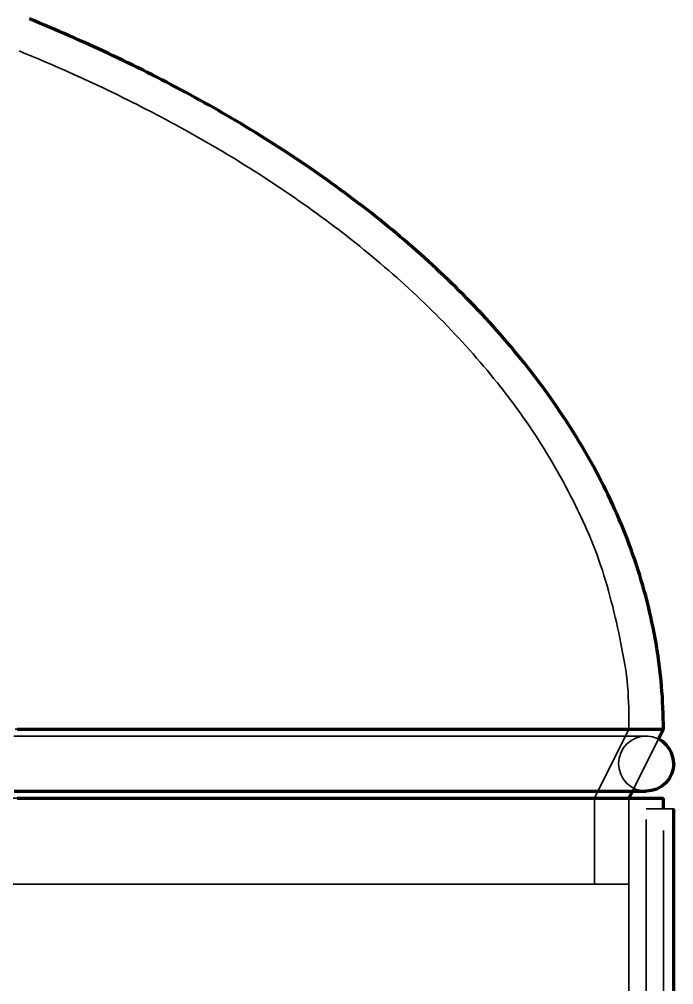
# Model space of a CAD drawing. Header units: millimetres. Extents: x 0 to 2208, y 0 to 420.
# Drawn here: x 197.26 to 203.34, y 202.58 to 211.55 of the extents above; entities that cross this region are included whole.
import ezdxf

# ---------------------------------------------------------------- set-up
doc = ezdxf.new("R2010")
doc.units = ezdxf.units.MM
doc.linetypes.add('IRAM-E-TRAZOS', pattern=[5, 4, -1])
doc.layers.add('01-VISIBLE', color=7, linetype='CONTINUOUS', lineweight=70)
doc.layers.add('02-OCULTA', color=4, linetype='IRAM-E-TRAZOS', lineweight=35)

msp = doc.modelspace()

# ---------------------------------------------------------------- linework, layer by layer
at = {"layer": '01-VISIBLE'}
for p, q in [((203.2004, 204.8649), (203.2459, 204.9559)), ((202.9259, 204.3159), (202.9579, 204.3799)), ((203.2459, 204.2159), (203.2459, 204.3159)), ((203.3419, 173.4263), (203.3419, 204.2159))]:
    msp.add_line(p, q, dxfattribs=at)
for points in [[(203.2459, 204.9559), (203.2458, 205.006), (203.245, 205.0561), (203.2437, 205.1062), (203.2419, 205.1563), (203.2395, 205.2064), (203.2366, 205.2564), (203.2331, 205.3064), (203.2291, 205.3563), (203.2245, 205.4062), (203.2195, 205.4561), (203.2139, 205.5059), (203.2077, 205.5556), (203.2011, 205.6053), (203.1939, 205.6549), (203.1862, 205.7044), (203.178, 205.7538), (203.1693, 205.8032), (203.1601, 205.8524), (203.1504, 205.9016), (203.1402, 205.9506), (203.1294, 205.9996), (203.1182, 206.0484), (203.1065, 206.0971), (203.0943, 206.1457), (203.0816, 206.1942), (203.0685, 206.2426), (203.0549, 206.2908), (203.0408, 206.3389), (203.0262, 206.3868), (203.0111, 206.4346), (202.9956, 206.4823), (202.9797, 206.5298), (202.9633, 206.5771), (202.9464, 206.6243), (202.9291, 206.6713), (202.9114, 206.7182), (202.8932, 206.7649), (202.8746, 206.8114), (202.8556, 206.8578), (202.8361, 206.9039), (202.8162, 206.9499), (202.7959, 206.9957), (202.7752, 207.0414), (202.7541, 207.0868), (202.7326, 207.1321), (202.7107, 207.1771), (202.6884, 207.222), (202.6657, 207.2667), (202.6427, 207.3112), (202.6192, 207.3555), (202.5954, 207.3995), (202.5712, 207.4434), (202.5466, 207.4871), (202.5217, 207.5306), (202.4965, 207.5739), (202.4708, 207.6169), (202.4449, 207.6598), (202.4186, 207.7024), (202.3919, 207.7449), (202.365, 207.7871), (202.3377, 207.8291), (202.31, 207.8709), (202.2821, 207.9125), (202.2539, 207.9539), (202.2253, 207.9951), (202.1965, 208.0361), (202.1673, 208.0768), (202.1379, 208.1174), (202.1082, 208.1577), (202.0781, 208.1978), (202.0479, 208.2378), (202.0173, 208.2775), (201.9865, 208.317), (201.9554, 208.3563), (201.924, 208.3953), (201.8923, 208.4342), (201.8604, 208.4728), (201.8282, 208.5112), (201.7958, 208.5494), (201.7631, 208.5874), (201.7302, 208.6252), (201.697, 208.6627), (201.6636, 208.7001), (201.63, 208.7372), (201.5961, 208.7742), (201.562, 208.8109), (201.5277, 208.8474), (201.4932, 208.8837), (201.4584, 208.9198), (201.4234, 208.9557), (201.3883, 208.9914), (201.3529, 209.0268), (201.3173, 209.0621), (201.2815, 209.0972), (201.2455, 209.132), (201.2093, 209.1667), (201.1729, 209.2011), (201.1363, 209.2354), (201.0995, 209.2694), (201.0626, 209.3032), (201.0254, 209.3369), (200.9881, 209.3703), (200.9506, 209.4035), (200.9129, 209.4366), (200.8751, 209.4694), (200.837, 209.502), (200.7988, 209.5345), (200.7605, 209.5667), (200.722, 209.5987), (200.6833, 209.6306), (200.6444, 209.6622), (200.6054, 209.6937), (200.5663, 209.725), (200.5269, 209.756), (200.4875, 209.7869), (200.4479, 209.8176), (200.4081, 209.8481), (200.3682, 209.8784), (200.3282, 209.9085), (200.288, 209.9385), (200.2477, 209.9682), (200.2072, 209.9978), (200.1666, 210.0272), (200.1259, 210.0563), (200.085, 210.0854), (200.044, 210.1142), (200.0029, 210.1428), (199.9617, 210.1713), (199.9203, 210.1996), (199.8788, 210.2277), (199.8372, 210.2556), (199.7955, 210.2833), (199.7536, 210.3109), (199.7117, 210.3383), (199.6696, 210.3655), (199.6274, 210.3925), (199.5851, 210.4194), (199.5427, 210.4461), (199.5002, 210.4726), (199.4576, 210.499), (199.4148, 210.5251), (199.372, 210.5511), (199.3291, 210.577), (199.286, 210.6026), (199.2429, 210.6281), (199.1997, 210.6535), (199.1563, 210.6786), (199.1129, 210.7036), (199.0694, 210.7285), (199.0258, 210.7531), (198.9821, 210.7776), (198.9383, 210.802), (198.8944, 210.8262), (198.8504, 210.8502), (198.8063, 210.874), (198.7622, 210.8977), (198.7179, 210.9213), (198.6736, 210.9446), (198.6292, 210.9678), (198.5847, 210.9909), (198.5402, 211.0138), (198.4955, 211.0366), (198.4508, 211.0591), (198.406, 211.0816), (198.3611, 211.1039), (198.3161, 211.126), (198.2711, 211.148), (198.226, 211.1698), (198.1808, 211.1914), (198.1355, 211.213), (198.0902, 211.2343), (198.0448, 211.2555), (197.9994, 211.2766), (197.9538, 211.2975), (197.9082, 211.3183), (197.8626, 211.3389), (197.8168, 211.3594), (197.771, 211.3797), (197.7251, 211.3999), (197.6792, 211.4199), (197.6332, 211.4398), (197.5872, 211.4595), (197.541, 211.4791), (197.4949, 211.4986), (197.4486, 211.5179), (197.4023, 211.5371), (197.356, 211.5561)], [(197.2435, 204.9559), (197.2936, 204.9559), (197.3436, 204.9559), (197.3936, 204.9559), (197.4436, 204.9559), (197.4936, 204.9559), (197.5437, 204.9559), (197.5937, 204.9559), (197.6437, 204.9559), (197.6937, 204.9559), (197.7437, 204.9559), (197.7938, 204.9559), (197.8438, 204.9559), (197.8938, 204.9559), (197.9438, 204.9559), (197.9938, 204.9559), (198.0439, 204.9559), (198.0939, 204.9559), (198.1439, 204.9559), (198.1939, 204.9559), (198.2439, 204.9559), (198.294, 204.9559), (198.344, 204.9559), (198.394, 204.9559), (198.444, 204.9559), (198.494, 204.9559), (198.5441, 204.9559), (198.5941, 204.9559), (198.6441, 204.9559), (198.6941, 204.9559), (198.7441, 204.9559), (198.7942, 204.9559), (198.8442, 204.9559), (198.8942, 204.9559), (198.9442, 204.9559), (198.9942, 204.9559), (199.0443, 204.9559), (199.0943, 204.9559), (199.1443, 204.9559), (199.1943, 204.9559), (199.2443, 204.9559), (199.2944, 204.9559), (199.3444, 204.9559), (199.3944, 204.9559), (199.4444, 204.9559), (199.4944, 204.9559), (199.5445, 204.9559), (199.5945, 204.9559), (199.6445, 204.9559), (199.6945, 204.9559), (199.7445, 204.9559), (199.7946, 204.9559), (199.8446, 204.9559), (199.8946, 204.9559), (199.9446, 204.9559), (199.9946, 204.9559), (200.0447, 204.9559), (200.0947, 204.9559), (200.1447, 204.9559), (200.1947, 204.9559), (200.2447, 204.9559), (200.2948, 204.9559), (200.3448, 204.9559), (200.3948, 204.9559), (200.4448, 204.9559), (200.4948, 204.9559), (200.5449, 204.9559), (200.5949, 204.9559), (200.6449, 204.9559), (200.6949, 204.9559), (200.7449, 204.9559), (200.795, 204.9559), (200.845, 204.9559), (200.895, 204.9559), (200.945, 204.9559), (200.995, 204.9559), (201.0451, 204.9559), (201.0951, 204.9559), (201.1451, 204.9559), (201.1951, 204.9559), (201.2451, 204.9559), (201.2952, 204.9559), (201.3452, 204.9559), (201.3952, 204.9559), (201.4452, 204.9559), (201.4952, 204.9559), (201.5453, 204.9559), (201.5953, 204.9559), (201.6453, 204.9559), (201.6953, 204.9559), (201.7453, 204.9559), (201.7954, 204.9559), (201.8454, 204.9559), (201.8954, 204.9559), (201.9454, 204.9559), (201.9954, 204.9559), (202.0455, 204.9559), (202.0955, 204.9559), (202.1455, 204.9559), (202.1955, 204.9559), (202.2455, 204.9559), (202.2956, 204.9559), (202.3456, 204.9559), (202.3956, 204.9559), (202.4456, 204.9559), (202.4956, 204.9559), (202.5457, 204.9559), (202.5957, 204.9559), (202.6457, 204.9559), (202.6957, 204.9559), (202.7457, 204.9559), (202.7958, 204.9559), (202.8458, 204.9559), (202.8958, 204.9559), (202.9458, 204.9559), (202.9958, 204.9559), (203.0459, 204.9559), (203.0959, 204.9559), (203.1459, 204.9559), (203.1959, 204.9559), (203.2459, 204.9559)], [(203.3419, 204.6359), (203.3376, 204.6829), (203.3247, 204.7283), (203.3037, 204.7705), (203.2753, 204.8082), (203.2405, 204.84), (203.2004, 204.8649)], [(203.3419, 204.6359), (203.337, 204.586), (203.3225, 204.538), (203.2988, 204.4937), (203.267, 204.4549), (203.2282, 204.4231), (203.1839, 204.3994), (203.1359, 204.3849), (203.0859, 204.3799)], [(197.2146, 204.3799), (197.2648, 204.3799), (197.315, 204.3799), (197.3652, 204.3799), (197.4154, 204.3799), (197.4655, 204.3799), (197.5157, 204.3799), (197.5659, 204.3799), (197.6161, 204.3799), (197.6663, 204.3799), (197.7164, 204.3799), (197.7666, 204.3799), (197.8168, 204.3799), (197.867, 204.3799), (197.9172, 204.3799), (197.9674, 204.3799), (198.0175, 204.3799), (198.0677, 204.3799), (198.1179, 204.3799), (198.1681, 204.3799), (198.2183, 204.3799), (198.2684, 204.3799), (198.3186, 204.3799), (198.3688, 204.3799), (198.419, 204.3799), (198.4692, 204.3799), (198.5194, 204.3799), (198.5695, 204.3799), (198.6197, 204.3799), (198.6699, 204.3799), (198.7201, 204.3799), (198.7703, 204.3799), (198.8205, 204.3799), (198.8706, 204.3799), (198.9208, 204.3799), (198.971, 204.3799), (199.0212, 204.3799), (199.0714, 204.3799), (199.1215, 204.3799), (199.1717, 204.3799), (199.2219, 204.3799), (199.2721, 204.3799), (199.3223, 204.3799), (199.3725, 204.3799), (199.4226, 204.3799), (199.4728, 204.3799), (199.523, 204.3799), (199.5732, 204.3799), (199.6234, 204.3799), (199.6735, 204.3799), (199.7237, 204.3799), (199.7739, 204.3799), (199.8241, 204.3799), (199.8743, 204.3799), (199.9245, 204.3799), (199.9746, 204.3799), (200.0248, 204.3799), (200.075, 204.3799), (200.1252, 204.3799), (200.1754, 204.3799), (200.2256, 204.3799), (200.2757, 204.3799), (200.3259, 204.3799), (200.3761, 204.3799), (200.4263, 204.3799), (200.4765, 204.3799), (200.5266, 204.3799), (200.5768, 204.3799), (200.627, 204.3799), (200.6772, 204.3799), (200.7274, 204.3799), (200.7776, 204.3799), (200.8277, 204.3799), (200.8779, 204.3799), (200.9281, 204.3799), (200.9783, 204.3799), (201.0285, 204.3799), (201.0787, 204.3799), (201.1288, 204.3799), (201.179, 204.3799), (201.2292, 204.3799), (201.2794, 204.3799), (201.3296, 204.3799), (201.3797, 204.3799), (201.4299, 204.3799), (201.4801, 204.3799), (201.5303, 204.3799), (201.5805, 204.3799), (201.6307, 204.3799), (201.6808, 204.3799), (201.731, 204.3799), (201.7812, 204.3799), (201.8314, 204.3799), (201.8816, 204.3799), (201.9317, 204.3799), (201.9819, 204.3799), (202.0321, 204.3799), (202.0823, 204.3799), (202.1325, 204.3799), (202.1827, 204.3799), (202.2328, 204.3799), (202.283, 204.3799), (202.3332, 204.3799), (202.3834, 204.3799), (202.4336, 204.3799), (202.4838, 204.3799), (202.5339, 204.3799), (202.5841, 204.3799), (202.6343, 204.3799), (202.6845, 204.3799), (202.7347, 204.3799), (202.7848, 204.3799), (202.835, 204.3799), (202.8852, 204.3799), (202.9354, 204.3799), (202.9856, 204.3799), (203.0358, 204.3799), (203.0859, 204.3799)], [(203.0859, 204.3799), (203.0859, 204.3799), (203.0859, 204.3799), (203.0859, 204.3799), (203.0859, 204.3799), (203.0859, 204.3799), (203.0859, 204.3799)], [(197.2435, 204.3159), (197.2936, 204.3159), (197.3436, 204.3159), (197.3936, 204.3159), (197.4436, 204.3159), (197.4936, 204.3159), (197.5437, 204.3159), (197.5937, 204.3159), (197.6437, 204.3159), (197.6937, 204.3159), (197.7437, 204.3159), (197.7938, 204.3159), (197.8438, 204.3159), (197.8938, 204.3159), (197.9438, 204.3159), (197.9938, 204.3159), (198.0439, 204.3159), (198.0939, 204.3159), (198.1439, 204.3159), (198.1939, 204.3159), (198.2439, 204.3159), (198.294, 204.3159), (198.344, 204.3159), (198.394, 204.3159), (198.444, 204.3159), (198.494, 204.3159), (198.5441, 204.3159), (198.5941, 204.3159), (198.6441, 204.3159), (198.6941, 204.3159), (198.7441, 204.3159), (198.7942, 204.3159), (198.8442, 204.3159), (198.8942, 204.3159), (198.9442, 204.3159), (198.9942, 204.3159), (199.0443, 204.3159), (199.0943, 204.3159), (199.1443, 204.3159), (199.1943, 204.3159), (199.2443, 204.3159), (199.2944, 204.3159), (199.3444, 204.3159), (199.3944, 204.3159), (199.4444, 204.3159), (199.4944, 204.3159), (199.5445, 204.3159), (199.5945, 204.3159), (199.6445, 204.3159), (199.6945, 204.3159), (199.7445, 204.3159), (199.7946, 204.3159), (199.8446, 204.3159), (199.8946, 204.3159), (199.9446, 204.3159), (199.9946, 204.3159), (200.0447, 204.3159), (200.0947, 204.3159), (200.1447, 204.3159), (200.1947, 204.3159), (200.2447, 204.3159), (200.2948, 204.3159), (200.3448, 204.3159), (200.3948, 204.3159), (200.4448, 204.3159), (200.4948, 204.3159), (200.5449, 204.3159), (200.5949, 204.3159), (200.6449, 204.3159), (200.6949, 204.3159), (200.7449, 204.3159), (200.795, 204.3159), (200.845, 204.3159), (200.895, 204.3159), (200.945, 204.3159), (200.995, 204.3159), (201.0451, 204.3159), (201.0951, 204.3159), (201.1451, 204.3159), (201.1951, 204.3159), (201.2451, 204.3159), (201.2952, 204.3159), (201.3452, 204.3159), (201.3952, 204.3159), (201.4452, 204.3159), (201.4952, 204.3159), (201.5453, 204.3159), (201.5953, 204.3159), (201.6453, 204.3159), (201.6953, 204.3159), (201.7453, 204.3159), (201.7954, 204.3159), (201.8454, 204.3159), (201.8954, 204.3159), (201.9454, 204.3159), (201.9954, 204.3159), (202.0455, 204.3159), (202.0955, 204.3159), (202.1455, 204.3159), (202.1955, 204.3159), (202.2455, 204.3159), (202.2956, 204.3159), (202.3456, 204.3159), (202.3956, 204.3159), (202.4456, 204.3159), (202.4956, 204.3159), (202.5457, 204.3159), (202.5957, 204.3159), (202.6457, 204.3159), (202.6957, 204.3159), (202.7457, 204.3159), (202.7958, 204.3159), (202.8458, 204.3159), (202.8958, 204.3159), (202.9458, 204.3159), (202.9958, 204.3159), (203.0459, 204.3159), (203.0959, 204.3159), (203.1459, 204.3159), (203.1959, 204.3159), (203.2459, 204.3159)]]:
    msp.add_lwpolyline(points, dxfattribs=at)
at = {"layer": '02-OCULTA'}
for p, q in [((202.6059, 204.3159), (202.9259, 204.9559)), ((202.9579, 204.3799), (203.2004, 204.8649)), ((202.6059, 204.3159), (202.6059, 203.5159)), ((202.9259, 155.0159), (202.9259, 204.3159)), ((202.9259, 203.5159), (202.9259, 204.3159)), ((203.3419, 204.2159), (203.0859, 204.2159)), ((203.0859, 155.1159), (203.0859, 204.2159)), ((203.3419, 204.2159), (203.0859, 204.2159)), ((203.0859, 155.1159), (203.0859, 204.2159)), ((203.2459, 155.0159), (203.2459, 204.2159)), ((203.3419, 155.1159), (203.3419, 204.2159))]:
    msp.add_line(p, q, dxfattribs=at)
for points in [[(197.2609, 211.2582), (197.3073, 211.2391), (197.3536, 211.22), (197.3999, 211.2006), (197.4461, 211.1812), (197.4922, 211.1615), (197.5383, 211.1418), (197.5843, 211.1219), (197.6303, 211.1018), (197.6762, 211.0816), (197.722, 211.0612), (197.7677, 211.0407), (197.8134, 211.02), (197.859, 210.9992), (197.9046, 210.9782), (197.9501, 210.9571), (197.9955, 210.9358), (198.0408, 210.9144), (198.086, 210.8928), (198.1312, 210.871), (198.1763, 210.8491), (198.2213, 210.827), (198.2663, 210.8048), (198.3112, 210.7824), (198.3559, 210.7599), (198.4007, 210.7372), (198.4453, 210.7143), (198.4898, 210.6913), (198.5343, 210.6681), (198.5786, 210.6447), (198.6229, 210.6212), (198.6671, 210.5975), (198.7112, 210.5737), (198.7552, 210.5497), (198.7992, 210.5255), (198.843, 210.5011), (198.8867, 210.4766), (198.9304, 210.4519), (198.9739, 210.427), (199.0174, 210.402), (199.0607, 210.3768), (199.1039, 210.3514), (199.1471, 210.3258), (199.1901, 210.3001), (199.233, 210.2742), (199.2759, 210.2481), (199.3186, 210.2218), (199.3612, 210.1954), (199.4037, 210.1688), (199.4461, 210.142), (199.4883, 210.115), (199.5305, 210.0879), (199.5725, 210.0605), (199.6144, 210.033), (199.6562, 210.0053), (199.6979, 209.9774), (199.7394, 209.9493), (199.7809, 209.9211), (199.8221, 209.8926), (199.8633, 209.864), (199.9043, 209.8352), (199.9452, 209.8062), (199.986, 209.777), (200.0266, 209.7476), (200.0671, 209.718), (200.1075, 209.6882), (200.1477, 209.6582), (200.1877, 209.6281), (200.2276, 209.5977), (200.2674, 209.5672), (200.307, 209.5364), (200.3465, 209.5055), (200.3858, 209.4743), (200.4249, 209.443), (200.4639, 209.4115), (200.5027, 209.3797), (200.5414, 209.3478), (200.5799, 209.3157), (200.6182, 209.2833), (200.6563, 209.2507), (200.6942, 209.218), (200.732, 209.185), (200.7696, 209.1518), (200.8069, 209.1183), (200.8441, 209.0847), (200.8811, 209.0509), (200.9179, 209.0168), (200.9545, 208.9825), (200.9909, 208.9481), (201.0271, 208.9134), (201.0631, 208.8785), (201.0989, 208.8433), (201.1345, 208.808), (201.1699, 208.7724), (201.205, 208.7367), (201.2399, 208.7007), (201.2746, 208.6645), (201.3091, 208.6281), (201.3433, 208.5915), (201.3773, 208.5546), (201.4111, 208.5175), (201.4446, 208.4803), (201.4779, 208.4427), (201.5109, 208.405), (201.5437, 208.3671), (201.5762, 208.3289), (201.6085, 208.2905), (201.6404, 208.2519), (201.6721, 208.213), (201.7036, 208.174), (201.7347, 208.1347), (201.7656, 208.0951), (201.7961, 208.0554), (201.8264, 208.0154), (201.8564, 207.9752), (201.886, 207.9348), (201.9154, 207.8941), (201.9444, 207.8532), (201.9731, 207.8121), (202.0014, 207.7707), (202.0294, 207.7291), (202.0571, 207.6873), (202.0844, 207.6453), (202.1114, 207.603), (202.138, 207.5605), (202.1642, 207.5178), (202.1901, 207.4748), (202.2156, 207.4317), (202.2408, 207.3883), (202.2656, 207.3448), (202.2902, 207.301), (202.3143, 207.2571), (202.3381, 207.2129), (202.3616, 207.1686), (202.3847, 207.1241), (202.4074, 207.0794), (202.4298, 207.0346), (202.4518, 206.9895), (202.4734, 206.9442), (202.4945, 206.8988), (202.5153, 206.8531), (202.5356, 206.8073), (202.5554, 206.7612), (202.5747, 206.7149), (202.5935, 206.6685), (202.6118, 206.6218), (202.6295, 206.5749), (202.6466, 206.5277), (202.6632, 206.4804), (202.6791, 206.4328), (202.6943, 206.3851), (202.7093, 206.3372), (202.7233, 206.2891), (202.7368, 206.2408), (202.7499, 206.1924), (202.7626, 206.1439), (202.775, 206.0953), (202.7869, 206.0466), (202.7984, 205.9978), (202.8096, 205.9489), (202.8204, 205.8999), (202.8309, 205.8509), (202.8412, 205.8018), (202.8513, 205.7527), (202.8612, 205.7036), (202.8709, 205.6544), (202.8802, 205.6051), (202.8889, 205.5557), (202.8968, 205.5062), (202.9037, 205.4565), (202.9094, 205.4067), (202.914, 205.3568), (202.9176, 205.3068), (202.9203, 205.2567), (202.9223, 205.2066), (202.9237, 205.1565), (202.9248, 205.1064), (202.9255, 205.0562), (202.9259, 205.0061), (202.9259, 204.9559)], [(203.0859, 204.8919), (203.0176, 204.8919), (202.9493, 204.8919), (202.881, 204.8919), (202.8127, 204.8919), (202.7443, 204.8919), (202.676, 204.8919), (202.6077, 204.8919), (202.5394, 204.8919), (202.471, 204.8919), (202.4027, 204.8919), (202.3344, 204.8919), (202.2661, 204.8919), (202.1977, 204.8919), (202.1294, 204.8919), (202.0611, 204.8919), (201.9928, 204.8919), (201.9244, 204.8919), (201.8561, 204.8919), (201.7878, 204.8919), (201.7195, 204.8919), (201.6511, 204.8919), (201.5828, 204.8919), (201.5145, 204.8919), (201.4461, 204.8919), (201.3778, 204.8919), (201.3095, 204.8919), (201.2412, 204.8919), (201.1728, 204.8919), (201.1045, 204.8919), (201.0362, 204.8919), (200.9679, 204.8919), (200.8995, 204.8919), (200.8312, 204.8919), (200.7629, 204.8919), (200.6946, 204.8919), (200.6262, 204.8919), (200.5579, 204.8919), (200.4896, 204.8919), (200.4213, 204.8919), (200.3529, 204.8919), (200.2846, 204.8919), (200.2163, 204.8919), (200.148, 204.8919), (200.0796, 204.8919), (200.0113, 204.8919), (199.943, 204.8919), (199.8747, 204.8919), (199.8063, 204.8919), (199.738, 204.8919), (199.6697, 204.8919), (199.6014, 204.8919), (199.533, 204.8919), (199.4647, 204.8919), (199.3964, 204.8919), (199.3281, 204.8919), (199.2597, 204.8919), (199.1914, 204.8919), (199.1231, 204.8919), (199.0548, 204.8919), (198.9864, 204.8919), (198.9181, 204.8919), (198.8498, 204.8919), (198.7815, 204.8919), (198.7131, 204.8919), (198.6448, 204.8919), (198.5765, 204.8919), (198.5082, 204.8919), (198.4398, 204.8919), (198.3715, 204.8919), (198.3032, 204.8919), (198.2349, 204.8919), (198.1665, 204.8919), (198.0982, 204.8919), (198.0299, 204.8919), (197.9616, 204.8919), (197.8932, 204.8919), (197.8249, 204.8919), (197.7566, 204.8919), (197.6883, 204.8919), (197.6199, 204.8919), (197.5516, 204.8919), (197.4833, 204.8919), (197.415, 204.8919), (197.3466, 204.8919), (197.2783, 204.8919), (197.21, 204.8919)], [(202.9259, 204.9559), (202.8759, 204.9559), (202.8259, 204.9559), (202.7759, 204.9559), (202.7259, 204.9559), (202.6758, 204.9559), (202.6258, 204.9559), (202.5758, 204.9559), (202.5258, 204.9559), (202.4758, 204.9559), (202.4258, 204.9559), (202.3757, 204.9559), (202.3257, 204.9559), (202.2757, 204.9559), (202.2257, 204.9559), (202.1757, 204.9559), (202.1256, 204.9559), (202.0756, 204.9559), (202.0256, 204.9559), (201.9756, 204.9559), (201.9256, 204.9559), (201.8755, 204.9559), (201.8255, 204.9559), (201.7755, 204.9559), (201.7255, 204.9559), (201.6755, 204.9559), (201.6255, 204.9559), (201.5754, 204.9559), (201.5254, 204.9559), (201.4754, 204.9559), (201.4254, 204.9559), (201.3754, 204.9559), (201.3253, 204.9559), (201.2753, 204.9559), (201.2253, 204.9559), (201.1753, 204.9559), (201.1253, 204.9559), (201.0753, 204.9559), (201.0252, 204.9559), (200.9752, 204.9559), (200.9252, 204.9559), (200.8752, 204.9559), (200.8252, 204.9559), (200.7751, 204.9559), (200.7251, 204.9559), (200.6751, 204.9559), (200.6251, 204.9559), (200.5751, 204.9559), (200.525, 204.9559), (200.475, 204.9559), (200.425, 204.9559), (200.375, 204.9559), (200.325, 204.9559), (200.275, 204.9559), (200.2249, 204.9559), (200.1749, 204.9559), (200.1249, 204.9559), (200.0749, 204.9559), (200.0249, 204.9559), (199.9748, 204.9559), (199.9248, 204.9559), (199.8748, 204.9559), (199.8248, 204.9559), (199.7748, 204.9559), (199.7248, 204.9559), (199.6747, 204.9559), (199.6247, 204.9559), (199.5747, 204.9559), (199.5247, 204.9559), (199.4747, 204.9559), (199.4246, 204.9559), (199.3746, 204.9559), (199.3246, 204.9559), (199.2746, 204.9559), (199.2246, 204.9559), (199.1745, 204.9559), (199.1245, 204.9559), (199.0745, 204.9559), (199.0245, 204.9559), (198.9745, 204.9559), (198.9245, 204.9559), (198.8744, 204.9559), (198.8244, 204.9559), (198.7744, 204.9559), (198.7244, 204.9559), (198.6744, 204.9559), (198.6243, 204.9559), (198.5743, 204.9559), (198.5243, 204.9559), (198.4743, 204.9559), (198.4243, 204.9559), (198.3743, 204.9559), (198.3242, 204.9559), (198.2742, 204.9559), (198.2242, 204.9559), (198.1742, 204.9559), (198.1242, 204.9559), (198.0741, 204.9559), (198.0241, 204.9559), (197.9741, 204.9559), (197.9241, 204.9559), (197.8741, 204.9559), (197.824, 204.9559), (197.774, 204.9559), (197.724, 204.9559), (197.674, 204.9559), (197.624, 204.9559), (197.574, 204.9559), (197.5239, 204.9559), (197.4739, 204.9559), (197.4239, 204.9559), (197.3739, 204.9559), (197.3239, 204.9559), (197.2738, 204.9559), (197.2238, 204.9559)], [(197.2295, 204.8919), (197.2796, 204.8919), (197.3296, 204.8919), (197.3797, 204.8919), (197.4297, 204.8919), (197.4798, 204.8919), (197.5298, 204.8919), (197.5799, 204.8919), (197.6299, 204.8919), (197.68, 204.8919), (197.7301, 204.8919), (197.7801, 204.8919), (197.8302, 204.8919), (197.8802, 204.8919), (197.9303, 204.8919), (197.9803, 204.8919), (198.0304, 204.8919), (198.0804, 204.8919), (198.1305, 204.8919), (198.1806, 204.8919), (198.2306, 204.8919), (198.2807, 204.8919), (198.3307, 204.8919), (198.3808, 204.8919), (198.4308, 204.8919), (198.4809, 204.8919), (198.5309, 204.8919), (198.581, 204.8919), (198.631, 204.8919), (198.6811, 204.8919), (198.7312, 204.8919), (198.7812, 204.8919), (198.8313, 204.8919), (198.8813, 204.8919), (198.9314, 204.8919), (198.9814, 204.8919), (199.0315, 204.8919), (199.0815, 204.8919), (199.1316, 204.8919), (199.1817, 204.8919), (199.2317, 204.8919), (199.2818, 204.8919), (199.3318, 204.8919), (199.3819, 204.8919), (199.4319, 204.8919), (199.482, 204.8919), (199.532, 204.8919), (199.5821, 204.8919), (199.6321, 204.8919), (199.6822, 204.8919), (199.7323, 204.8919), (199.7823, 204.8919), (199.8324, 204.8919), (199.8824, 204.8919), (199.9325, 204.8919), (199.9825, 204.8919), (200.0326, 204.8919), (200.0826, 204.8919), (200.1327, 204.8919), (200.1828, 204.8919), (200.2328, 204.8919), (200.2829, 204.8919), (200.3329, 204.8919), (200.383, 204.8919), (200.433, 204.8919), (200.4831, 204.8919), (200.5331, 204.8919), (200.5832, 204.8919), (200.6332, 204.8919), (200.6833, 204.8919), (200.7334, 204.8919), (200.7834, 204.8919), (200.8335, 204.8919), (200.8835, 204.8919), (200.9336, 204.8919), (200.9836, 204.8919), (201.0337, 204.8919), (201.0837, 204.8919), (201.1338, 204.8919), (201.1838, 204.8919), (201.2339, 204.8919), (201.284, 204.8919), (201.334, 204.8919), (201.3841, 204.8919), (201.4341, 204.8919), (201.4842, 204.8919), (201.5342, 204.8919), (201.5843, 204.8919), (201.6343, 204.8919), (201.6844, 204.8919), (201.7345, 204.8919), (201.7845, 204.8919), (201.8346, 204.8919), (201.8846, 204.8919), (201.9347, 204.8919), (201.9847, 204.8919), (202.0348, 204.8919), (202.0848, 204.8919), (202.1349, 204.8919), (202.1849, 204.8919), (202.235, 204.8919), (202.2851, 204.8919), (202.3351, 204.8919), (202.3852, 204.8919), (202.4352, 204.8919), (202.4853, 204.8919), (202.5353, 204.8919), (202.5854, 204.8919), (202.6354, 204.8919), (202.6855, 204.8919), (202.7356, 204.8919), (202.7856, 204.8919), (202.8357, 204.8919), (202.8857, 204.8919), (202.9358, 204.8919), (202.9858, 204.8919), (203.0359, 204.8919), (203.0859, 204.8919)], [(203.2459, 204.9559), (203.1958, 204.9559), (203.1458, 204.9559), (203.0957, 204.9559), (203.0456, 204.9559), (202.9955, 204.9559), (202.9454, 204.9559), (202.8953, 204.9559), (202.8452, 204.9559), (202.7951, 204.9559), (202.745, 204.9559), (202.6949, 204.9559), (202.6449, 204.9559), (202.5948, 204.9559), (202.5447, 204.9559), (202.4946, 204.9559), (202.4445, 204.9559), (202.3944, 204.9559), (202.3443, 204.9559), (202.2942, 204.9559), (202.2441, 204.9559), (202.194, 204.9559), (202.1439, 204.9559), (202.0939, 204.9559), (202.0438, 204.9559), (201.9937, 204.9559), (201.9436, 204.9559), (201.8935, 204.9559), (201.8434, 204.9559), (201.7933, 204.9559), (201.7432, 204.9559), (201.6931, 204.9559), (201.643, 204.9559), (201.5929, 204.9559), (201.5429, 204.9559), (201.4928, 204.9559), (201.4427, 204.9559), (201.3926, 204.9559), (201.3425, 204.9559), (201.2924, 204.9559), (201.2423, 204.9559), (201.1922, 204.9559), (201.1421, 204.9559), (201.092, 204.9559), (201.042, 204.9559), (200.9919, 204.9559), (200.9418, 204.9559), (200.8917, 204.9559), (200.8416, 204.9559), (200.7915, 204.9559), (200.7414, 204.9559), (200.6913, 204.9559), (200.6412, 204.9559), (200.5911, 204.9559), (200.541, 204.9559), (200.491, 204.9559), (200.4409, 204.9559), (200.3908, 204.9559), (200.3407, 204.9559), (200.2906, 204.9559), (200.2405, 204.9559), (200.1904, 204.9559), (200.1403, 204.9559), (200.0902, 204.9559), (200.0401, 204.9559), (199.99, 204.9559), (199.94, 204.9559), (199.8899, 204.9559), (199.8398, 204.9559), (199.7897, 204.9559), (199.7396, 204.9559), (199.6895, 204.9559), (199.6394, 204.9559), (199.5893, 204.9559), (199.5392, 204.9559), (199.4891, 204.9559), (199.4391, 204.9559), (199.389, 204.9559), (199.3389, 204.9559), (199.2888, 204.9559), (199.2387, 204.9559), (199.1886, 204.9559), (199.1385, 204.9559), (199.0884, 204.9559), (199.0383, 204.9559), (198.9882, 204.9559), (198.9381, 204.9559), (198.8881, 204.9559), (198.838, 204.9559), (198.7879, 204.9559), (198.7378, 204.9559), (198.6877, 204.9559), (198.6376, 204.9559), (198.5875, 204.9559), (198.5374, 204.9559), (198.4873, 204.9559), (198.4372, 204.9559), (198.3872, 204.9559), (198.3371, 204.9559), (198.287, 204.9559), (198.2369, 204.9559), (198.1868, 204.9559), (198.1367, 204.9559), (198.0866, 204.9559), (198.0365, 204.9559), (197.9864, 204.9559), (197.9363, 204.9559), (197.8862, 204.9559), (197.8362, 204.9559), (197.7861, 204.9559), (197.736, 204.9559), (197.6859, 204.9559), (197.6358, 204.9559), (197.5857, 204.9559), (197.5356, 204.9559), (197.4855, 204.9559), (197.4354, 204.9559), (197.3853, 204.9559), (197.3352, 204.9559), (197.2852, 204.9559), (197.2351, 204.9559)], [(197.2538, 204.9559), (197.3214, 204.9559), (197.3889, 204.9559), (197.4564, 204.9559), (197.5239, 204.9559), (197.5915, 204.9559), (197.659, 204.9559), (197.7265, 204.9559), (197.794, 204.9559), (197.8616, 204.9559), (197.9291, 204.9559), (197.9966, 204.9559), (198.0641, 204.9559), (198.1317, 204.9559), (198.1992, 204.9559), (198.2667, 204.9559), (198.3342, 204.9559), (198.4018, 204.9559), (198.4693, 204.9559), (198.5368, 204.9559), (198.6043, 204.9559), (198.6719, 204.9559), (198.7394, 204.9559), (198.8069, 204.9559), (198.8744, 204.9559), (198.942, 204.9559), (199.0095, 204.9559), (199.077, 204.9559), (199.1445, 204.9559), (199.2121, 204.9559), (199.2796, 204.9559), (199.3471, 204.9559), (199.4146, 204.9559), (199.4822, 204.9559), (199.5497, 204.9559), (199.6172, 204.9559), (199.6847, 204.9559), (199.7523, 204.9559), (199.8198, 204.9559), (199.8873, 204.9559), (199.9548, 204.9559), (200.0224, 204.9559), (200.0899, 204.9559), (200.1574, 204.9559), (200.2249, 204.9559), (200.2925, 204.9559), (200.36, 204.9559), (200.4275, 204.9559), (200.495, 204.9559), (200.5626, 204.9559), (200.6301, 204.9559), (200.6976, 204.9559), (200.7651, 204.9559), (200.8327, 204.9559), (200.9002, 204.9559), (200.9677, 204.9559), (201.0352, 204.9559), (201.1028, 204.9559), (201.1703, 204.9559), (201.2378, 204.9559), (201.3053, 204.9559), (201.3729, 204.9559), (201.4404, 204.9559), (201.5079, 204.9559), (201.5754, 204.9559), (201.643, 204.9559), (201.7105, 204.9559), (201.778, 204.9559), (201.8455, 204.9559), (201.9131, 204.9559), (201.9806, 204.9559), (202.0481, 204.9559), (202.1156, 204.9559), (202.1832, 204.9559), (202.2507, 204.9559), (202.3182, 204.9559), (202.3857, 204.9559), (202.4533, 204.9559), (202.5208, 204.9559), (202.5883, 204.9559), (202.6558, 204.9559), (202.7234, 204.9559), (202.7909, 204.9559), (202.8584, 204.9559), (202.9259, 204.9559)], [(203.0859, 204.3799), (203.036, 204.3849), (202.988, 204.3994), (202.9437, 204.4231), (202.9049, 204.4549), (202.8731, 204.4937), (202.8494, 204.538), (202.8349, 204.586), (202.8299, 204.6359), (202.8349, 204.6859), (202.8494, 204.7339), (202.8731, 204.7782), (202.9049, 204.817), (202.9437, 204.8488), (202.988, 204.8725), (203.036, 204.887), (203.0859, 204.8919)], [(203.2004, 204.8649), (203.1824, 204.8731), (203.1638, 204.8798), (203.1448, 204.8851), (203.1253, 204.8889), (203.1057, 204.8912), (203.0859, 204.8919)], [(197.2295, 204.3799), (197.2795, 204.3799), (197.3296, 204.3799), (197.3796, 204.3799), (197.4297, 204.3799), (197.4798, 204.3799), (197.5298, 204.3799), (197.5799, 204.3799), (197.6299, 204.3799), (197.68, 204.3799), (197.73, 204.3799), (197.7801, 204.3799), (197.8301, 204.3799), (197.8802, 204.3799), (197.9302, 204.3799), (197.9803, 204.3799), (198.0304, 204.3799), (198.0804, 204.3799), (198.1305, 204.3799), (198.1805, 204.3799), (198.2306, 204.3799), (198.2806, 204.3799), (198.3307, 204.3799), (198.3807, 204.3799), (198.4308, 204.3799), (198.4808, 204.3799), (198.5309, 204.3799), (198.581, 204.3799), (198.631, 204.3799), (198.6811, 204.3799), (198.7311, 204.3799), (198.7812, 204.3799), (198.8312, 204.3799), (198.8813, 204.3799), (198.9313, 204.3799), (198.9814, 204.3799), (199.0315, 204.3799), (199.0815, 204.3799), (199.1316, 204.3799), (199.1816, 204.3799), (199.2317, 204.3799), (199.2817, 204.3799), (199.3318, 204.3799), (199.3818, 204.3799), (199.4319, 204.3799), (199.4819, 204.3799), (199.532, 204.3799), (199.5821, 204.3799), (199.6321, 204.3799), (199.6822, 204.3799), (199.7322, 204.3799), (199.7823, 204.3799), (199.8323, 204.3799), (199.8824, 204.3799), (199.9324, 204.3799), (199.9825, 204.3799), (200.0325, 204.3799), (200.0826, 204.3799), (200.1327, 204.3799), (200.1827, 204.3799), (200.2328, 204.3799), (200.2828, 204.3799), (200.3329, 204.3799), (200.3829, 204.3799), (200.433, 204.3799), (200.483, 204.3799), (200.5331, 204.3799), (200.5831, 204.3799), (200.6332, 204.3799), (200.6833, 204.3799), (200.7333, 204.3799), (200.7834, 204.3799), (200.8334, 204.3799), (200.8835, 204.3799), (200.9335, 204.3799), (200.9836, 204.3799), (201.0336, 204.3799), (201.0837, 204.3799), (201.1338, 204.3799), (201.1838, 204.3799), (201.2339, 204.3799), (201.2839, 204.3799), (201.334, 204.3799), (201.384, 204.3799), (201.4341, 204.3799), (201.4841, 204.3799), (201.5342, 204.3799), (201.5842, 204.3799), (201.6343, 204.3799), (201.6844, 204.3799), (201.7344, 204.3799), (201.7845, 204.3799), (201.8345, 204.3799), (201.8846, 204.3799), (201.9346, 204.3799), (201.9847, 204.3799), (202.0347, 204.3799), (202.0848, 204.3799), (202.1348, 204.3799), (202.1849, 204.3799), (202.235, 204.3799), (202.285, 204.3799), (202.3351, 204.3799), (202.3851, 204.3799), (202.4352, 204.3799), (202.4852, 204.3799), (202.5353, 204.3799), (202.5853, 204.3799), (202.6354, 204.3799), (202.6854, 204.3799), (202.7355, 204.3799), (202.7856, 204.3799), (202.8356, 204.3799), (202.8857, 204.3799), (202.9357, 204.3799), (202.9858, 204.3799), (203.0358, 204.3799), (203.0859, 204.3799)], [(197.2001, 204.3159), (197.266, 204.3159), (197.3319, 204.3159), (197.3979, 204.3159), (197.4638, 204.3159), (197.5297, 204.3159), (197.5956, 204.3159), (197.6616, 204.3159), (197.7275, 204.3159), (197.7934, 204.3159), (197.8593, 204.3159), (197.9253, 204.3159), (197.9912, 204.3159), (198.0571, 204.3159), (198.123, 204.3159), (198.189, 204.3159), (198.2549, 204.3159), (198.3208, 204.3159), (198.3867, 204.3159), (198.4527, 204.3159), (198.5186, 204.3159), (198.5845, 204.3159), (198.6504, 204.3159), (198.7164, 204.3159), (198.7823, 204.3159), (198.8482, 204.3159), (198.9141, 204.3159), (198.9801, 204.3159), (199.046, 204.3159), (199.1119, 204.3159), (199.1778, 204.3159), (199.2438, 204.3159), (199.3097, 204.3159), (199.3756, 204.3159), (199.4415, 204.3159), (199.5075, 204.3159), (199.5734, 204.3159), (199.6393, 204.3159), (199.7052, 204.3159), (199.7712, 204.3159), (199.8371, 204.3159), (199.903, 204.3159), (199.9689, 204.3159), (200.0349, 204.3159), (200.1008, 204.3159), (200.1667, 204.3159), (200.2326, 204.3159), (200.2986, 204.3159), (200.3645, 204.3159), (200.4304, 204.3159), (200.4963, 204.3159), (200.5623, 204.3159), (200.6282, 204.3159), (200.6941, 204.3159), (200.76, 204.3159), (200.826, 204.3159), (200.8919, 204.3159), (200.9578, 204.3159), (201.0237, 204.3159), (201.0897, 204.3159), (201.1556, 204.3159), (201.2215, 204.3159), (201.2874, 204.3159), (201.3534, 204.3159), (201.4193, 204.3159), (201.4852, 204.3159), (201.5511, 204.3159), (201.6171, 204.3159), (201.683, 204.3159), (201.7489, 204.3159), (201.8148, 204.3159), (201.8808, 204.3159), (201.9467, 204.3159), (202.0126, 204.3159), (202.0785, 204.3159), (202.1445, 204.3159), (202.2104, 204.3159), (202.2763, 204.3159), (202.3422, 204.3159), (202.4082, 204.3159), (202.4741, 204.3159), (202.54, 204.3159), (202.6059, 204.3159)], [(202.9259, 204.3159), (202.8759, 204.3159), (202.8259, 204.3159), (202.7759, 204.3159), (202.7259, 204.3159), (202.6758, 204.3159), (202.6258, 204.3159), (202.5758, 204.3159), (202.5258, 204.3159), (202.4758, 204.3159), (202.4258, 204.3159), (202.3757, 204.3159), (202.3257, 204.3159), (202.2757, 204.3159), (202.2257, 204.3159), (202.1757, 204.3159), (202.1256, 204.3159), (202.0756, 204.3159), (202.0256, 204.3159), (201.9756, 204.3159), (201.9256, 204.3159), (201.8755, 204.3159), (201.8255, 204.3159), (201.7755, 204.3159), (201.7255, 204.3159), (201.6755, 204.3159), (201.6255, 204.3159), (201.5754, 204.3159), (201.5254, 204.3159), (201.4754, 204.3159), (201.4254, 204.3159), (201.3754, 204.3159), (201.3253, 204.3159), (201.2753, 204.3159), (201.2253, 204.3159), (201.1753, 204.3159), (201.1253, 204.3159), (201.0753, 204.3159), (201.0252, 204.3159), (200.9752, 204.3159), (200.9252, 204.3159), (200.8752, 204.3159), (200.8252, 204.3159), (200.7751, 204.3159), (200.7251, 204.3159), (200.6751, 204.3159), (200.6251, 204.3159), (200.5751, 204.3159), (200.525, 204.3159), (200.475, 204.3159), (200.425, 204.3159), (200.375, 204.3159), (200.325, 204.3159), (200.275, 204.3159), (200.2249, 204.3159), (200.1749, 204.3159), (200.1249, 204.3159), (200.0749, 204.3159), (200.0249, 204.3159), (199.9748, 204.3159), (199.9248, 204.3159), (199.8748, 204.3159), (199.8248, 204.3159), (199.7748, 204.3159), (199.7248, 204.3159), (199.6747, 204.3159), (199.6247, 204.3159), (199.5747, 204.3159), (199.5247, 204.3159), (199.4747, 204.3159), (199.4246, 204.3159), (199.3746, 204.3159), (199.3246, 204.3159), (199.2746, 204.3159), (199.2246, 204.3159), (199.1745, 204.3159), (199.1245, 204.3159), (199.0745, 204.3159), (199.0245, 204.3159), (198.9745, 204.3159), (198.9245, 204.3159), (198.8744, 204.3159), (198.8244, 204.3159), (198.7744, 204.3159), (198.7244, 204.3159), (198.6744, 204.3159), (198.6243, 204.3159), (198.5743, 204.3159), (198.5243, 204.3159), (198.4743, 204.3159), (198.4243, 204.3159), (198.3743, 204.3159), (198.3242, 204.3159), (198.2742, 204.3159), (198.2242, 204.3159), (198.1742, 204.3159), (198.1242, 204.3159), (198.0741, 204.3159), (198.0241, 204.3159), (197.9741, 204.3159), (197.9241, 204.3159), (197.8741, 204.3159), (197.824, 204.3159), (197.774, 204.3159), (197.724, 204.3159), (197.674, 204.3159), (197.624, 204.3159), (197.574, 204.3159), (197.5239, 204.3159), (197.4739, 204.3159), (197.4239, 204.3159), (197.3739, 204.3159), (197.3239, 204.3159), (197.2738, 204.3159), (197.2238, 204.3159)], [(202.9259, 204.3159), (202.8759, 204.3159), (202.8259, 204.3159), (202.7759, 204.3159), (202.7259, 204.3159), (202.6758, 204.3159), (202.6258, 204.3159), (202.5758, 204.3159), (202.5258, 204.3159), (202.4758, 204.3159), (202.4258, 204.3159), (202.3757, 204.3159), (202.3257, 204.3159), (202.2757, 204.3159), (202.2257, 204.3159), (202.1757, 204.3159), (202.1256, 204.3159), (202.0756, 204.3159), (202.0256, 204.3159), (201.9756, 204.3159), (201.9256, 204.3159), (201.8755, 204.3159), (201.8255, 204.3159), (201.7755, 204.3159), (201.7255, 204.3159), (201.6755, 204.3159), (201.6255, 204.3159), (201.5754, 204.3159), (201.5254, 204.3159), (201.4754, 204.3159), (201.4254, 204.3159), (201.3754, 204.3159), (201.3253, 204.3159), (201.2753, 204.3159), (201.2253, 204.3159), (201.1753, 204.3159), (201.1253, 204.3159), (201.0753, 204.3159), (201.0252, 204.3159), (200.9752, 204.3159), (200.9252, 204.3159), (200.8752, 204.3159), (200.8252, 204.3159), (200.7751, 204.3159), (200.7251, 204.3159), (200.6751, 204.3159), (200.6251, 204.3159), (200.5751, 204.3159), (200.525, 204.3159), (200.475, 204.3159), (200.425, 204.3159), (200.375, 204.3159), (200.325, 204.3159), (200.275, 204.3159), (200.2249, 204.3159), (200.1749, 204.3159), (200.1249, 204.3159), (200.0749, 204.3159), (200.0249, 204.3159), (199.9748, 204.3159), (199.9248, 204.3159), (199.8748, 204.3159), (199.8248, 204.3159), (199.7748, 204.3159), (199.7248, 204.3159), (199.6747, 204.3159), (199.6247, 204.3159), (199.5747, 204.3159), (199.5247, 204.3159), (199.4747, 204.3159), (199.4246, 204.3159), (199.3746, 204.3159), (199.3246, 204.3159), (199.2746, 204.3159), (199.2246, 204.3159), (199.1745, 204.3159), (199.1245, 204.3159), (199.0745, 204.3159), (199.0245, 204.3159), (198.9745, 204.3159), (198.9245, 204.3159), (198.8744, 204.3159), (198.8244, 204.3159), (198.7744, 204.3159), (198.7244, 204.3159), (198.6744, 204.3159), (198.6243, 204.3159), (198.5743, 204.3159), (198.5243, 204.3159), (198.4743, 204.3159), (198.4243, 204.3159), (198.3743, 204.3159), (198.3242, 204.3159), (198.2742, 204.3159), (198.2242, 204.3159), (198.1742, 204.3159), (198.1242, 204.3159), (198.0741, 204.3159), (198.0241, 204.3159), (197.9741, 204.3159), (197.9241, 204.3159), (197.8741, 204.3159), (197.824, 204.3159), (197.774, 204.3159), (197.724, 204.3159), (197.674, 204.3159), (197.624, 204.3159), (197.574, 204.3159), (197.5239, 204.3159), (197.4739, 204.3159), (197.4239, 204.3159), (197.3739, 204.3159), (197.3239, 204.3159), (197.2738, 204.3159), (197.2238, 204.3159)], [(203.2459, 204.3159), (203.1958, 204.3159), (203.1458, 204.3159), (203.0957, 204.3159), (203.0456, 204.3159), (202.9955, 204.3159), (202.9454, 204.3159), (202.8953, 204.3159), (202.8452, 204.3159), (202.7951, 204.3159), (202.745, 204.3159), (202.6949, 204.3159), (202.6449, 204.3159), (202.5948, 204.3159), (202.5447, 204.3159), (202.4946, 204.3159), (202.4445, 204.3159), (202.3944, 204.3159), (202.3443, 204.3159), (202.2942, 204.3159), (202.2441, 204.3159), (202.194, 204.3159), (202.1439, 204.3159), (202.0939, 204.3159), (202.0438, 204.3159), (201.9937, 204.3159), (201.9436, 204.3159), (201.8935, 204.3159), (201.8434, 204.3159), (201.7933, 204.3159), (201.7432, 204.3159), (201.6931, 204.3159), (201.643, 204.3159), (201.5929, 204.3159), (201.5429, 204.3159), (201.4928, 204.3159), (201.4427, 204.3159), (201.3926, 204.3159), (201.3425, 204.3159), (201.2924, 204.3159), (201.2423, 204.3159), (201.1922, 204.3159), (201.1421, 204.3159), (201.092, 204.3159), (201.042, 204.3159), (200.9919, 204.3159), (200.9418, 204.3159), (200.8917, 204.3159), (200.8416, 204.3159), (200.7915, 204.3159), (200.7414, 204.3159), (200.6913, 204.3159), (200.6412, 204.3159), (200.5911, 204.3159), (200.541, 204.3159), (200.491, 204.3159), (200.4409, 204.3159), (200.3908, 204.3159), (200.3407, 204.3159), (200.2906, 204.3159), (200.2405, 204.3159), (200.1904, 204.3159), (200.1403, 204.3159), (200.0902, 204.3159), (200.0401, 204.3159), (199.99, 204.3159), (199.94, 204.3159), (199.8899, 204.3159), (199.8398, 204.3159), (199.7897, 204.3159), (199.7396, 204.3159), (199.6895, 204.3159), (199.6394, 204.3159), (199.5893, 204.3159), (199.5392, 204.3159), (199.4891, 204.3159), (199.4391, 204.3159), (199.389, 204.3159), (199.3389, 204.3159), (199.2888, 204.3159), (199.2387, 204.3159), (199.1886, 204.3159), (199.1385, 204.3159), (199.0884, 204.3159), (199.0383, 204.3159), (198.9882, 204.3159), (198.9381, 204.3159), (198.8881, 204.3159), (198.838, 204.3159), (198.7879, 204.3159), (198.7378, 204.3159), (198.6877, 204.3159), (198.6376, 204.3159), (198.5875, 204.3159), (198.5374, 204.3159), (198.4873, 204.3159), (198.4372, 204.3159), (198.3872, 204.3159), (198.3371, 204.3159), (198.287, 204.3159), (198.2369, 204.3159), (198.1868, 204.3159), (198.1367, 204.3159), (198.0866, 204.3159), (198.0365, 204.3159), (197.9864, 204.3159), (197.9363, 204.3159), (197.8862, 204.3159), (197.8362, 204.3159), (197.7861, 204.3159), (197.736, 204.3159), (197.6859, 204.3159), (197.6358, 204.3159), (197.5857, 204.3159), (197.5356, 204.3159), (197.4855, 204.3159), (197.4354, 204.3159), (197.3853, 204.3159), (197.3352, 204.3159), (197.2852, 204.3159), (197.2351, 204.3159)], [(202.6059, 204.3159), (202.5558, 204.3159), (202.5057, 204.3159), (202.4555, 204.3159), (202.4054, 204.3159), (202.3553, 204.3159), (202.3051, 204.3159), (202.255, 204.3159), (202.2049, 204.3159), (202.1547, 204.3159), (202.1046, 204.3159), (202.0545, 204.3159), (202.0043, 204.3159), (201.9542, 204.3159), (201.9041, 204.3159), (201.8539, 204.3159), (201.8038, 204.3159), (201.7537, 204.3159), (201.7035, 204.3159), (201.6534, 204.3159), (201.6033, 204.3159), (201.5531, 204.3159), (201.503, 204.3159), (201.4529, 204.3159), (201.4027, 204.3159), (201.3526, 204.3159), (201.3025, 204.3159), (201.2523, 204.3159), (201.2022, 204.3159), (201.1521, 204.3159), (201.1019, 204.3159), (201.0518, 204.3159), (201.0017, 204.3159), (200.9515, 204.3159), (200.9014, 204.3159), (200.8513, 204.3159), (200.8011, 204.3159), (200.751, 204.3159), (200.7009, 204.3159), (200.6507, 204.3159), (200.6006, 204.3159), (200.5505, 204.3159), (200.5003, 204.3159), (200.4502, 204.3159), (200.4001, 204.3159), (200.3499, 204.3159), (200.2998, 204.3159), (200.2497, 204.3159), (200.1995, 204.3159), (200.1494, 204.3159), (200.0993, 204.3159), (200.0492, 204.3159), (199.999, 204.3159), (199.9489, 204.3159), (199.8988, 204.3159), (199.8486, 204.3159), (199.7985, 204.3159), (199.7484, 204.3159), (199.6982, 204.3159), (199.6481, 204.3159), (199.598, 204.3159), (199.5478, 204.3159), (199.4977, 204.3159), (199.4476, 204.3159), (199.3974, 204.3159), (199.3473, 204.3159), (199.2972, 204.3159), (199.247, 204.3159), (199.1969, 204.3159), (199.1468, 204.3159), (199.0966, 204.3159), (199.0465, 204.3159), (198.9964, 204.3159), (198.9462, 204.3159), (198.8961, 204.3159), (198.846, 204.3159), (198.7958, 204.3159), (198.7457, 204.3159), (198.6956, 204.3159), (198.6454, 204.3159), (198.5953, 204.3159), (198.5452, 204.3159), (198.495, 204.3159), (198.4449, 204.3159), (198.3948, 204.3159), (198.3446, 204.3159), (198.2945, 204.3159), (198.2444, 204.3159), (198.1942, 204.3159), (198.1441, 204.3159), (198.094, 204.3159), (198.0438, 204.3159), (197.9937, 204.3159), (197.9436, 204.3159), (197.8934, 204.3159), (197.8433, 204.3159), (197.7932, 204.3159), (197.743, 204.3159), (197.6929, 204.3159), (197.6428, 204.3159), (197.5926, 204.3159), (197.5425, 204.3159), (197.4924, 204.3159), (197.4422, 204.3159), (197.3921, 204.3159), (197.342, 204.3159), (197.2918, 204.3159), (197.2417, 204.3159)], [(197.2538, 204.3159), (197.3214, 204.3159), (197.3889, 204.3159), (197.4564, 204.3159), (197.5239, 204.3159), (197.5915, 204.3159), (197.659, 204.3159), (197.7265, 204.3159), (197.794, 204.3159), (197.8616, 204.3159), (197.9291, 204.3159), (197.9966, 204.3159), (198.0641, 204.3159), (198.1317, 204.3159), (198.1992, 204.3159), (198.2667, 204.3159), (198.3342, 204.3159), (198.4018, 204.3159), (198.4693, 204.3159), (198.5368, 204.3159), (198.6043, 204.3159), (198.6719, 204.3159), (198.7394, 204.3159), (198.8069, 204.3159), (198.8744, 204.3159), (198.942, 204.3159), (199.0095, 204.3159), (199.077, 204.3159), (199.1445, 204.3159), (199.2121, 204.3159), (199.2796, 204.3159), (199.3471, 204.3159), (199.4146, 204.3159), (199.4822, 204.3159), (199.5497, 204.3159), (199.6172, 204.3159), (199.6847, 204.3159), (199.7523, 204.3159), (199.8198, 204.3159), (199.8873, 204.3159), (199.9548, 204.3159), (200.0224, 204.3159), (200.0899, 204.3159), (200.1574, 204.3159), (200.2249, 204.3159), (200.2925, 204.3159), (200.36, 204.3159), (200.4275, 204.3159), (200.495, 204.3159), (200.5626, 204.3159), (200.6301, 204.3159), (200.6976, 204.3159), (200.7651, 204.3159), (200.8327, 204.3159), (200.9002, 204.3159), (200.9677, 204.3159), (201.0352, 204.3159), (201.1028, 204.3159), (201.1703, 204.3159), (201.2378, 204.3159), (201.3053, 204.3159), (201.3729, 204.3159), (201.4404, 204.3159), (201.5079, 204.3159), (201.5754, 204.3159), (201.643, 204.3159), (201.7105, 204.3159), (201.778, 204.3159), (201.8455, 204.3159), (201.9131, 204.3159), (201.9806, 204.3159), (202.0481, 204.3159), (202.1156, 204.3159), (202.1832, 204.3159), (202.2507, 204.3159), (202.3182, 204.3159), (202.3857, 204.3159), (202.4533, 204.3159), (202.5208, 204.3159), (202.5883, 204.3159), (202.6558, 204.3159), (202.7234, 204.3159), (202.7909, 204.3159), (202.8584, 204.3159), (202.9259, 204.3159)], [(197.2538, 204.3159), (197.3214, 204.3159), (197.3889, 204.3159), (197.4564, 204.3159), (197.5239, 204.3159), (197.5915, 204.3159), (197.659, 204.3159), (197.7265, 204.3159), (197.794, 204.3159), (197.8616, 204.3159), (197.9291, 204.3159), (197.9966, 204.3159), (198.0641, 204.3159), (198.1317, 204.3159), (198.1992, 204.3159), (198.2667, 204.3159), (198.3342, 204.3159), (198.4018, 204.3159), (198.4693, 204.3159), (198.5368, 204.3159), (198.6043, 204.3159), (198.6719, 204.3159), (198.7394, 204.3159), (198.8069, 204.3159), (198.8744, 204.3159), (198.942, 204.3159), (199.0095, 204.3159), (199.077, 204.3159), (199.1445, 204.3159), (199.2121, 204.3159), (199.2796, 204.3159), (199.3471, 204.3159), (199.4146, 204.3159), (199.4822, 204.3159), (199.5497, 204.3159), (199.6172, 204.3159), (199.6847, 204.3159), (199.7523, 204.3159), (199.8198, 204.3159), (199.8873, 204.3159), (199.9548, 204.3159), (200.0224, 204.3159), (200.0899, 204.3159), (200.1574, 204.3159), (200.2249, 204.3159), (200.2925, 204.3159), (200.36, 204.3159), (200.4275, 204.3159), (200.495, 204.3159), (200.5626, 204.3159), (200.6301, 204.3159), (200.6976, 204.3159), (200.7651, 204.3159), (200.8327, 204.3159), (200.9002, 204.3159), (200.9677, 204.3159), (201.0352, 204.3159), (201.1028, 204.3159), (201.1703, 204.3159), (201.2378, 204.3159), (201.3053, 204.3159), (201.3729, 204.3159), (201.4404, 204.3159), (201.5079, 204.3159), (201.5754, 204.3159), (201.643, 204.3159), (201.7105, 204.3159), (201.778, 204.3159), (201.8455, 204.3159), (201.9131, 204.3159), (201.9806, 204.3159), (202.0481, 204.3159), (202.1156, 204.3159), (202.1832, 204.3159), (202.2507, 204.3159), (202.3182, 204.3159), (202.3857, 204.3159), (202.4533, 204.3159), (202.5208, 204.3159), (202.5883, 204.3159), (202.6558, 204.3159), (202.7234, 204.3159), (202.7909, 204.3159), (202.8584, 204.3159), (202.9259, 204.3159)], [(197.2001, 203.5159), (197.266, 203.5159), (197.3319, 203.5159), (197.3979, 203.5159), (197.4638, 203.5159), (197.5297, 203.5159), (197.5956, 203.5159), (197.6616, 203.5159), (197.7275, 203.5159), (197.7934, 203.5159), (197.8593, 203.5159), (197.9253, 203.5159), (197.9912, 203.5159), (198.0571, 203.5159), (198.123, 203.5159), (198.189, 203.5159), (198.2549, 203.5159), (198.3208, 203.5159), (198.3867, 203.5159), (198.4527, 203.5159), (198.5186, 203.5159), (198.5845, 203.5159), (198.6504, 203.5159), (198.7164, 203.5159), (198.7823, 203.5159), (198.8482, 203.5159), (198.9141, 203.5159), (198.9801, 203.5159), (199.046, 203.5159), (199.1119, 203.5159), (199.1778, 203.5159), (199.2438, 203.5159), (199.3097, 203.5159), (199.3756, 203.5159), (199.4415, 203.5159), (199.5075, 203.5159), (199.5734, 203.5159), (199.6393, 203.5159), (199.7052, 203.5159), (199.7712, 203.5159), (199.8371, 203.5159), (199.903, 203.5159), (199.9689, 203.5159), (200.0349, 203.5159), (200.1008, 203.5159), (200.1667, 203.5159), (200.2326, 203.5159), (200.2986, 203.5159), (200.3645, 203.5159), (200.4304, 203.5159), (200.4963, 203.5159), (200.5623, 203.5159), (200.6282, 203.5159), (200.6941, 203.5159), (200.76, 203.5159), (200.826, 203.5159), (200.8919, 203.5159), (200.9578, 203.5159), (201.0237, 203.5159), (201.0897, 203.5159), (201.1556, 203.5159), (201.2215, 203.5159), (201.2874, 203.5159), (201.3534, 203.5159), (201.4193, 203.5159), (201.4852, 203.5159), (201.5511, 203.5159), (201.6171, 203.5159), (201.683, 203.5159), (201.7489, 203.5159), (201.8148, 203.5159), (201.8808, 203.5159), (201.9467, 203.5159), (202.0126, 203.5159), (202.0785, 203.5159), (202.1445, 203.5159), (202.2104, 203.5159), (202.2763, 203.5159), (202.3422, 203.5159), (202.4082, 203.5159), (202.4741, 203.5159), (202.54, 203.5159), (202.6059, 203.5159)], [(202.9259, 203.5159), (202.8759, 203.5159), (202.8259, 203.5159), (202.7759, 203.5159), (202.7259, 203.5159), (202.6758, 203.5159), (202.6258, 203.5159), (202.5758, 203.5159), (202.5258, 203.5159), (202.4758, 203.5159), (202.4258, 203.5159), (202.3757, 203.5159), (202.3257, 203.5159), (202.2757, 203.5159), (202.2257, 203.5159), (202.1757, 203.5159), (202.1256, 203.5159), (202.0756, 203.5159), (202.0256, 203.5159), (201.9756, 203.5159), (201.9256, 203.5159), (201.8755, 203.5159), (201.8255, 203.5159), (201.7755, 203.5159), (201.7255, 203.5159), (201.6755, 203.5159), (201.6255, 203.5159), (201.5754, 203.5159), (201.5254, 203.5159), (201.4754, 203.5159), (201.4254, 203.5159), (201.3754, 203.5159), (201.3253, 203.5159), (201.2753, 203.5159), (201.2253, 203.5159), (201.1753, 203.5159), (201.1253, 203.5159), (201.0753, 203.5159), (201.0252, 203.5159), (200.9752, 203.5159), (200.9252, 203.5159), (200.8752, 203.5159), (200.8252, 203.5159), (200.7751, 203.5159), (200.7251, 203.5159), (200.6751, 203.5159), (200.6251, 203.5159), (200.5751, 203.5159), (200.525, 203.5159), (200.475, 203.5159), (200.425, 203.5159), (200.375, 203.5159), (200.325, 203.5159), (200.275, 203.5159), (200.2249, 203.5159), (200.1749, 203.5159), (200.1249, 203.5159), (200.0749, 203.5159), (200.0249, 203.5159), (199.9748, 203.5159), (199.9248, 203.5159), (199.8748, 203.5159), (199.8248, 203.5159), (199.7748, 203.5159), (199.7248, 203.5159), (199.6747, 203.5159), (199.6247, 203.5159), (199.5747, 203.5159), (199.5247, 203.5159), (199.4747, 203.5159), (199.4246, 203.5159), (199.3746, 203.5159), (199.3246, 203.5159), (199.2746, 203.5159), (199.2246, 203.5159), (199.1745, 203.5159), (199.1245, 203.5159), (199.0745, 203.5159), (199.0245, 203.5159), (198.9745, 203.5159), (198.9245, 203.5159), (198.8744, 203.5159), (198.8244, 203.5159), (198.7744, 203.5159), (198.7244, 203.5159), (198.6744, 203.5159), (198.6243, 203.5159), (198.5743, 203.5159), (198.5243, 203.5159), (198.4743, 203.5159), (198.4243, 203.5159), (198.3743, 203.5159), (198.3242, 203.5159), (198.2742, 203.5159), (198.2242, 203.5159), (198.1742, 203.5159), (198.1242, 203.5159), (198.0741, 203.5159), (198.0241, 203.5159), (197.9741, 203.5159), (197.9241, 203.5159), (197.8741, 203.5159), (197.824, 203.5159), (197.774, 203.5159), (197.724, 203.5159), (197.674, 203.5159), (197.624, 203.5159), (197.574, 203.5159), (197.5239, 203.5159), (197.4739, 203.5159), (197.4239, 203.5159), (197.3739, 203.5159), (197.3239, 203.5159), (197.2738, 203.5159), (197.2238, 203.5159)], [(202.6059, 203.5159), (202.5558, 203.5159), (202.5057, 203.5159), (202.4555, 203.5159), (202.4054, 203.5159), (202.3553, 203.5159), (202.3051, 203.5159), (202.255, 203.5159), (202.2049, 203.5159), (202.1547, 203.5159), (202.1046, 203.5159), (202.0545, 203.5159), (202.0043, 203.5159), (201.9542, 203.5159), (201.9041, 203.5159), (201.8539, 203.5159), (201.8038, 203.5159), (201.7537, 203.5159), (201.7035, 203.5159), (201.6534, 203.5159), (201.6033, 203.5159), (201.5531, 203.5159), (201.503, 203.5159), (201.4529, 203.5159), (201.4027, 203.5159), (201.3526, 203.5159), (201.3025, 203.5159), (201.2523, 203.5159), (201.2022, 203.5159), (201.1521, 203.5159), (201.1019, 203.5159), (201.0518, 203.5159), (201.0017, 203.5159), (200.9515, 203.5159), (200.9014, 203.5159), (200.8513, 203.5159), (200.8011, 203.5159), (200.751, 203.5159), (200.7009, 203.5159), (200.6507, 203.5159), (200.6006, 203.5159), (200.5505, 203.5159), (200.5003, 203.5159), (200.4502, 203.5159), (200.4001, 203.5159), (200.3499, 203.5159), (200.2998, 203.5159), (200.2497, 203.5159), (200.1995, 203.5159), (200.1494, 203.5159), (200.0993, 203.5159), (200.0492, 203.5159), (199.999, 203.5159), (199.9489, 203.5159), (199.8988, 203.5159), (199.8486, 203.5159), (199.7985, 203.5159), (199.7484, 203.5159), (199.6982, 203.5159), (199.6481, 203.5159), (199.598, 203.5159), (199.5478, 203.5159), (199.4977, 203.5159), (199.4476, 203.5159), (199.3974, 203.5159), (199.3473, 203.5159), (199.2972, 203.5159), (199.247, 203.5159), (199.1969, 203.5159), (199.1468, 203.5159), (199.0966, 203.5159), (199.0465, 203.5159), (198.9964, 203.5159), (198.9462, 203.5159), (198.8961, 203.5159), (198.846, 203.5159), (198.7958, 203.5159), (198.7457, 203.5159), (198.6956, 203.5159), (198.6454, 203.5159), (198.5953, 203.5159), (198.5452, 203.5159), (198.495, 203.5159), (198.4449, 203.5159), (198.3948, 203.5159), (198.3446, 203.5159), (198.2945, 203.5159), (198.2444, 203.5159), (198.1942, 203.5159), (198.1441, 203.5159), (198.094, 203.5159), (198.0438, 203.5159), (197.9937, 203.5159), (197.9436, 203.5159), (197.8934, 203.5159), (197.8433, 203.5159), (197.7932, 203.5159), (197.743, 203.5159), (197.6929, 203.5159), (197.6428, 203.5159), (197.5926, 203.5159), (197.5425, 203.5159), (197.4924, 203.5159), (197.4422, 203.5159), (197.3921, 203.5159), (197.342, 203.5159), (197.2918, 203.5159), (197.2417, 203.5159)], [(197.2538, 203.5159), (197.3214, 203.5159), (197.3889, 203.5159), (197.4564, 203.5159), (197.5239, 203.5159), (197.5915, 203.5159), (197.659, 203.5159), (197.7265, 203.5159), (197.794, 203.5159), (197.8616, 203.5159), (197.9291, 203.5159), (197.9966, 203.5159), (198.0641, 203.5159), (198.1317, 203.5159), (198.1992, 203.5159), (198.2667, 203.5159), (198.3342, 203.5159), (198.4018, 203.5159), (198.4693, 203.5159), (198.5368, 203.5159), (198.6043, 203.5159), (198.6719, 203.5159), (198.7394, 203.5159), (198.8069, 203.5159), (198.8744, 203.5159), (198.942, 203.5159), (199.0095, 203.5159), (199.077, 203.5159), (199.1445, 203.5159), (199.2121, 203.5159), (199.2796, 203.5159), (199.3471, 203.5159), (199.4146, 203.5159), (199.4822, 203.5159), (199.5497, 203.5159), (199.6172, 203.5159), (199.6847, 203.5159), (199.7523, 203.5159), (199.8198, 203.5159), (199.8873, 203.5159), (199.9548, 203.5159), (200.0224, 203.5159), (200.0899, 203.5159), (200.1574, 203.5159), (200.2249, 203.5159), (200.2925, 203.5159), (200.36, 203.5159), (200.4275, 203.5159), (200.495, 203.5159), (200.5626, 203.5159), (200.6301, 203.5159), (200.6976, 203.5159), (200.7651, 203.5159), (200.8327, 203.5159), (200.9002, 203.5159), (200.9677, 203.5159), (201.0352, 203.5159), (201.1028, 203.5159), (201.1703, 203.5159), (201.2378, 203.5159), (201.3053, 203.5159), (201.3729, 203.5159), (201.4404, 203.5159), (201.5079, 203.5159), (201.5754, 203.5159), (201.643, 203.5159), (201.7105, 203.5159), (201.778, 203.5159), (201.8455, 203.5159), (201.9131, 203.5159), (201.9806, 203.5159), (202.0481, 203.5159), (202.1156, 203.5159), (202.1832, 203.5159), (202.2507, 203.5159), (202.3182, 203.5159), (202.3857, 203.5159), (202.4533, 203.5159), (202.5208, 203.5159), (202.5883, 203.5159), (202.6558, 203.5159), (202.7234, 203.5159), (202.7909, 203.5159), (202.8584, 203.5159), (202.9259, 203.5159)]]:
    msp.add_lwpolyline(points, dxfattribs=at)

doc.saveas('drawing.dxf')
